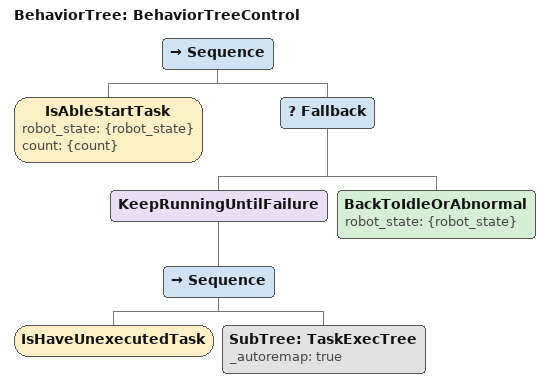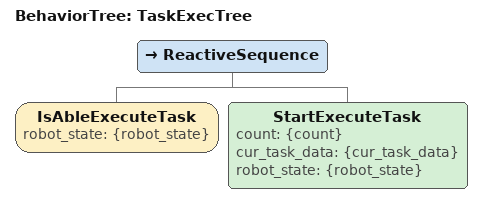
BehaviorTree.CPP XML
<?xml version="1.0" encoding="UTF-8"?>
<root BTCPP_format="4">
  <BehaviorTree ID="BehaviorTreeControl">
    <Sequence>
      <IsAbleStartTask robot_state="{robot_state}"
                           count="{count}"/>
      <Fallback>
        <KeepRunningUntilFailure>
          <Sequence>
            <IsHaveUnexecutedTask/>
            <SubTree ID="TaskExecTree"
                     _autoremap="true"/>
          </Sequence>
        </KeepRunningUntilFailure>
        <BackToIdleOrAbnormal robot_state="{robot_state}"/>
      </Fallback>
    </Sequence>
  </BehaviorTree>

  <BehaviorTree ID="TaskExecTree">
    <ReactiveSequence>
      <IsAbleExecuteTask robot_state="{robot_state}"/>
      <StartExecuteTask count="{count}"
                            cur_task_data="{cur_task_data}"
                            robot_state="{robot_state}"/>
    </ReactiveSequence>
  </BehaviorTree>

</root>
